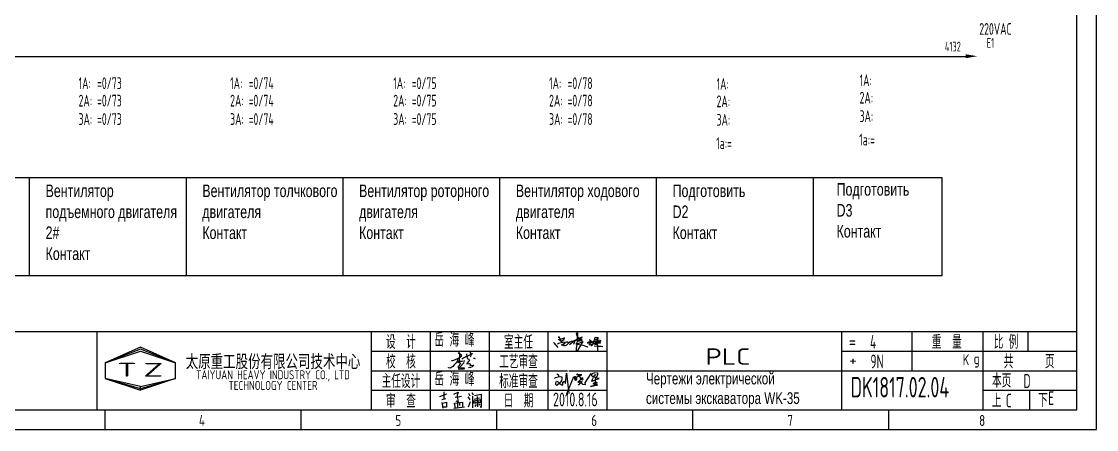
# Model space of a CAD drawing. Extents: x 590 to 9605, y -3741 to 975.
# Drawn here: x 4312.4 to 4586.7, y -2394.4 to -2290.3 of the extents above; entities that cross this region are included whole.
import ezdxf
from ezdxf.enums import TextEntityAlignment as Align

# ---------------------------------------------------------------- set-up
doc = ezdxf.new("R2010")
doc.units = 0
doc.header["$LTSCALE"] = 2
doc.header["$MEASUREMENT"] = 0
doc.linetypes.add('DASHED2', pattern=[0.375, 0.25, -0.125])
doc.linetypes.add('DIVIDE', pattern=[1.25, 0.5, -0.25, 0, -0.25, 0, -0.25])
doc.layers.get('0').update_dxf_attribs({"linetype": 'CONTINUOUS'})
for name, color, linetype in [('11', 3, 'CONTINUOUS'), ('CONTINUOUS', 7, 'CONTINUOUS'), ('DIVIDE', 1, 'DIVIDE')]:
    doc.layers.add(name, color=color, linetype=linetype)
doc.styles.add('ROMAN', font='ROMANC.shx', dxfattribs={"width": 0.7, "height": 0.7})
doc.styles.get("Standard").update_dxf_attribs({"font": 'isocp.shx', "width": 0.707, "bigfont": 'dfst.shx'})

# ---------------------------------------------------------------- blocks, each defined once
blk = doc.blocks.new('A$C5BE500A0')
for p, q in [((15.3, 41.2), (22.2, 26.1)), ((15.3, 40.1), (15.3, 41.2)), ((15.4, 37.7), (15.3, 40.1)), ((15.4, 32.4), (21, 34.6)), ((15.5, 31.8), (15.4, 32.4)), ((19.1, 30.1), (15.5, 31.8)), ((22.2, 26.1), (19.1, 30.1)), ((21, 34.6), (24.5, 35.1)), ((24.5, 35.1), (28.2, 35.6)), ((26.8, 30.7), (25.3, 29.5)), ((29.4, 34), (26.8, 30.7)), ((28.2, 35.6), (30.2, 36.8)), ((30.2, 38), (29.4, 34)), ((30.2, 36.8), (30.2, 38)), ((54.4, 27.2), (59.1, 30.4)), ((56.7, 31.7), (57.4, 29.6)), ((59.1, 30.4), (64.7, 33.7)), ((64.4, 48.9), (64.5, 51.6)), ((65.3, 44.3), (64.4, 48.9)), ((64.5, 51.6), (65.9, 52.2)), ((67.1, 48.5), (64.5, 17.9)), ((64.7, 33.7), (72, 37.3)), ((67.5, 39.5), (65.3, 44.3)), ((65.9, 52.2), (66.5, 51.5)), ((66.5, 51.5), (67.1, 48.5)), ((70.3, 36.3), (67.5, 39.5)), ((72, 30.5), (69.3, 29)), ((69.9, 34.1), (69.7, 33.3)), ((69.7, 33.3), (71.9, 33.6)), ((74.6, 36.5), (69.9, 34.1)), ((73.8, 32.8), (70.3, 36.3)), ((71.9, 33.6), (75.3, 34.2)), ((72, 37.3), (77.8, 39)), ((74.8, 31.8), (72, 30.5)), ((72.6, 29.4), (78.2, 30.4)), ((77.7, 30.8), (73.8, 32.8)), ((79.7, 39.2), (74.6, 36.5)), ((76.7, 32.6), (74.8, 31.8)), ((75.3, 34.2), (77, 34.5)), ((77.7, 33.5), (76.7, 32.6)), ((77, 34.5), (78, 34.1)), ((78, 34.1), (77.7, 33.5)), ((80.1, 30.5), (77.7, 30.8)), ((77.8, 39), (79.7, 39.2)), ((78.2, 30.4), (80.1, 30.5)), ((99, 31.4), (100.1, 32)), ((100.1, 32), (101.1, 31.6)), ((101.1, 31.6), (102.1, 30.6)), ((102.1, 30.6), (102.1, 27.7)), ((110.9, 22.6), (113.3, 30.9)), ((112.9, 30.9), (112.3, 30.9)), ((117.4, 32.7), (112.9, 30.9)), ((113.3, 30.9), (114.4, 35)), ((114.4, 35), (115.4, 38.4)), ((115.4, 38.4), (118.1, 38.8)), ((116.7, 30.8), (120.9, 31.8)), ((122.1, 34.8), (117.4, 32.7)), ((118.1, 38.8), (123.3, 38.3)), ((120.9, 31.8), (124.1, 32)), ((121.7, 31.5), (122.2, 1.9)), ((123, 28.1), (121.7, 31.5)), ((124.7, 36.8), (122.1, 34.8)), ((123.3, 38.3), (124.7, 36.8)), ((124.1, 32), (129.1, 31.3)), ((129.1, 31.3), (130.7, 30.3)), ((130.7, 30.3), (130.2, 28.3)), ((0, 24.1), (1.5, 23.9)), ((1.5, 23.9), (12.6, 10.8)), ((11.6, 21), (13.8, 22.8)), ((13.8, 22.8), (17.9, 23.5)), ((17.9, 23.5), (26, 24.9)), ((22.6, 18.1), (23.6, 19.3)), ((23.7, 17.3), (22.6, 18.1)), ((23.3, 27.9), (23.1, 27.8)), ((25.3, 29.5), (23.3, 27.9)), ((23.6, 19.3), (25.8, 19.9)), ((26.1, 16.2), (24.9, 15)), ((25.8, 19.9), (29.2, 20.8)), ((26, 24.9), (36.8, 26.1)), ((28.4, 20), (26.1, 16.2)), ((29.4, 15.2), (28.2, 15.7)), ((29.5, 22.1), (28.4, 20)), ((29.2, 20.8), (33, 21.4)), ((32.4, 15.1), (29.4, 15.2)), ((30.2, 22.7), (29.5, 22.1)), ((31.6, 22.6), (30.2, 22.7)), ((32.8, 22.1), (31.6, 22.6)), ((35, 16.2), (32.4, 15.1)), ((33, 21.4), (32.8, 22.1)), ((37.6, 17.7), (35, 16.2)), ((36.8, 26.1), (40.9, 26)), ((39.7, 20.3), (37.6, 17.7)), ((40.8, 21.6), (39.7, 20.3)), ((40.2, 22.8), (44.3, 25.4)), ((41.7, 24.4), (40.8, 21.6)), ((40.9, 26), (41.7, 24.4)), ((44.3, 25.4), (50.6, 27.7)), ((44.7, 18.7), (49.1, 22.6)), ((49.1, 22.6), (54.4, 27.2)), ((50.6, 27.7), (56.2, 29.3)), ((56.8, 20.6), (55.9, 19.6)), ((56.2, 29.3), (60.8, 29.6)), ((57.6, 25), (56.8, 20.6)), ((57.4, 29.6), (57.6, 25)), ((60.8, 29.6), (62.2, 29.2)), ((66.6, 21), (62.5, 20.6)), ((62.5, 20.6), (75.7, 18.4)), ((64.5, 17.9), (63.3, 8.5)), ((63.3, 8.5), (63.5, 0.1)), ((63.5, 0.1), (64.3, 0)), ((64.3, 0), (67.5, 2.5)), ((69.8, 21.4), (66.6, 21)), ((67.5, 2.5), (73.8, 13.7)), ((68.3, 28.6), (72.6, 29.4)), ((69.3, 29), (68.3, 28.6)), ((76.7, 24.1), (69.8, 21.4)), ((73.8, 13.7), (77.7, 20)), ((75.7, 18.4), (81.9, 16.6)), ((79.9, 25.4), (76.7, 24.1)), ((77.7, 20), (81.2, 25.6)), ((82.1, 26.9), (79.9, 25.4)), ((81.2, 25.6), (82.1, 26.9)), ((81.9, 16.6), (87.3, 14.8)), ((87.3, 14.8), (91.3, 12.9)), ((91.3, 12.9), (94.8, 12.6)), ((94.5, 25.2), (94.9, 23.9)), ((94.8, 12.6), (95.8, 12.8)), ((94.9, 23.9), (95.3, 23)), ((95.3, 23), (95.8, 22.8)), ((95.8, 22.8), (97, 23.3)), ((97, 23.3), (97.8, 25.3)), ((98.5, 23.8), (97.4, 25.9)), ((97.8, 25.3), (100.8, 27)), ((101.1, 23.3), (98.5, 23.8)), ((100.7, 21.1), (99.2, 17.4)), ((99.2, 17.4), (101.9, 20.9)), ((102.1, 27.7), (100.7, 21.1)), ((100.8, 27), (103.5, 26.5)), ((103.3, 23.7), (101.1, 23.3)), ((101.9, 20.9), (103.1, 21.8)), ((103.1, 21.8), (103.7, 20.1)), ((104.7, 23.9), (103.3, 23.7)), ((103.5, 26.5), (104.5, 25.2)), ((103.7, 20.1), (103.9, 18.5)), ((103.9, 18.5), (105, 16.1)), ((104.2, 28.7), (108.3, 26.3)), ((104.5, 25.2), (104.7, 23.9)), ((105, 16.1), (106.4, 15.7)), ((106.4, 15.7), (107.7, 17.3)), ((107.7, 17.3), (110.9, 22.6)), ((108.3, 26.3), (115.7, 20.2)), ((111.7, 21.6), (125.7, 23.5)), ((115.4, 22.1), (111.7, 21.6)), ((112.9, 26.9), (127.4, 26.5)), ((124.7, 26.6), (112.9, 26.9)), ((113.4, 15.2), (124.8, 14.7)), ((122.5, 23.3), (115.4, 22.1)), ((115.7, 20.2), (118.5, 18.9)), ((118.5, 18.9), (120.8, 19.6)), ((120.8, 19.6), (121.1, 20.7)), ((126.4, 24.6), (122.5, 23.3)), ((128.2, 25.5), (123, 28.1)), ((128.1, 26.7), (124.7, 26.6)), ((124.8, 14.7), (132, 14.1)), ((125.7, 23.5), (130.1, 23.8)), ((127.4, 26.5), (126.4, 24.6)), ((130.2, 28.3), (128.1, 26.7)), ((130.5, 24.3), (128.2, 25.5)), ((130.1, 23.8), (130.5, 24.3)), ((132, 14.1), (137.3, 13.6))]:
    blk.add_line(p, q)
blk = doc.blocks.new('lf')
for points in [[(409.4, 317.6), (411.9, 317.6), (420.7, 320.5), (429.4, 326.1), (429, 328.4), (426.7, 330.1), (424.2, 331.3), (423.4, 332.6), (424.4, 333.4), (425, 330.7), (425, 327.4), (425, 324.7), (424.8, 321.8), (424.8, 320.3), (424.8, 318.7), (425, 314.7), (425, 313), (424.8, 313)], [(432.1, 320.3), (430.6, 321.6), (450.9, 331.7), (450.9, 332.2)], [(439.5, 330.9), (440, 324.5), (442, 320.7)], [(446.2, 333.8), (448.1, 330.5), (448.1, 326.7), (446.6, 323.8)], [(453.4, 322.4), (454.9, 322.2), (455.7, 321.8), (456.1, 321.6), (456.3, 321.4)], [(421.5, 320.1), (421.3, 317.6), (420, 315.1), (418.6, 312.6), (416.7, 310.5), (414.9, 308.5), (411.9, 305.6), (410.1, 304.1), (408, 302.6), (406.1, 302), (403.6, 302.6), (403.6, 303.5), (403.9, 303.5)], [(421.3, 316.2), (424.8, 315.9), (427.1, 316), (429.8, 316), (434.8, 316.8), (436, 316.8)], [(421.9, 314.1), (423.8, 314.1), (425.4, 313.7), (426, 313), (426.9, 312), (427.1, 312), (426.5, 310.5), (426.1, 309.5), (424.2, 306.6), (423.1, 305.4), (422.1, 304.5), (423.2, 303.3), (427.3, 303.1), (429.8, 303.1), (432.3, 302.9), (435.4, 302.7), (433.1, 299.9), (424.6, 299.5), (424, 300.4), (425.6, 303.3), (434.3, 313.5)], [(441.8, 320.7), (443.7, 320.1), (444.9, 317.6), (443.1, 315.5), (439.7, 311.8), (439.8, 310.6), (445.4, 311.2), (447, 310.3), (445.6, 307.4), (453.6, 308), (450.3, 304.7), (447, 303.3), (443.7, 303.1), (442.9, 303.7)]]:
    blk.add_lwpolyline(points)

msp = doc.modelspace()

# ---------------------------------------------------------------- linework, layer by layer
for p, q in [((4234.5, -2330.13), (4547.31, -2330.13)), ((4314.5, -2355.2), (4314.5, -2330.13)), ((4354.5, -2355.2), (4354.5, -2330.13)), ((4394.5, -2355.2), (4394.5, -2330.13)), ((4434.5, -2355.2), (4434.5, -2330.13)), ((4474.5, -2355.2), (4474.5, -2330.13)), ((4514.5, -2355.2), (4514.5, -2330.13)), ((4314.5, -2355.2), (4314.5, -2333.16)), ((4354.5, -2355.2), (4354.5, -2333.16)), ((4394.5, -2355.2), (4394.5, -2333.16)), ((4434.5, -2355.2), (4434.5, -2333.16)), ((4474.5, -2355.2), (4474.5, -2333.16)), ((4514.5, -2355.2), (4514.5, -2333.16)), ((4547.31, -2355.2), (4234.5, -2355.2)), ((4461.75, -2379.43), (4521.75, -2379.43)), ((4419.17, -2386), (4420.98, -2385.35)), ((4419.69, -2386.77), (4420.72, -2386.51)), ((4419.95, -2386.51), (4419.95, -2386.51)), ((4420.18, -2384.82), (4420.18, -2386.63)), ((4422.73, -2385.39), (4423.89, -2384.88)), ((4422.73, -2385.39), (4422.73, -2385.39)), ((4423.11, -2386.17), (4424.67, -2385.91)), ((4423.89, -2384.88), (4423.63, -2385.65)), ((4423.63, -2385.65), (4423.63, -2385.91)), ((4423.63, -2385.91), (4423.89, -2387.46)), ((4426.31, -2386.11), (4426.85, -2386.83)), ((4426.49, -2385.17), (4426.85, -2385.8)), ((4427.31, -2384.96), (4427.67, -2385.59)), ((4427.55, -2385.89), (4427.55, -2388.9)), ((4427.92, -2386.68), (4429.34, -2386.38)), ((4428.01, -2385.74), (4429.71, -2385.38)), ((4428.7, -2386.05), (4428.8, -2388.65)), ((4429.71, -2385.38), (4429.74, -2385.38)), ((4429.74, -2385.38), (4429.74, -2388.83)), ((4419.69, -2387.55), (4419.95, -2388.97)), ((4419.82, -2387.68), (4420.85, -2387.42)), ((4420.85, -2388.71), (4419.82, -2388.71)), ((4420.85, -2387.42), (4420.85, -2388.71)), ((4422.74, -2389.02), (4425.5, -2388.66)), ((4422.8, -2387.68), (4423.06, -2388.97)), ((4422.93, -2387.68), (4425, -2387.42)), ((4423.89, -2387.46), (4423.37, -2387.21)), ((4423.7, -2387.68), (4423.7, -2388.71)), ((4424.22, -2387.55), (4424.22, -2388.32)), ((4425, -2387.42), (4425, -2388.84)), ((4426.49, -2388.65), (4427.01, -2387.32)), ((4427.85, -2387.05), (4427.89, -2387.74)), ((4429.55, -2386.83), (4427.89, -2387.17)), ((4427.89, -2387.74), (4429.68, -2387.44)), ((4428.44, -2388.09), (4428.1, -2388.6)), ((4428.31, -2387.35), (4428.49, -2387.5)), ((4429.13, -2387.17), (4428.95, -2387.5)), ((4429.12, -2387.92), (4429.46, -2388.26)), ((4429.74, -2388.83), (4429.46, -2388.53)), ((4429.68, -2387.44), (4429.55, -2386.83))]:
    msp.add_line(p, q)
at = {"layer": 'CONTINUOUS', "color": 3}
for p, q in [((4586.75, -2394.43), (4586.75, -2097.43)), ((4166.75, -2394.43), (4586.75, -2394.43))]:
    msp.add_line(p, q, dxfattribs=at)
at = {"layer": 'CONTINUOUS'}
for p, q in [((4581.75, -2389.43), (4581.75, -2117.43)), ((4204.25, -2299.22), (4553.3, -2299.22)), ((4569.25, -2369.43), (4569.25, -2374.43)), ((4448.66, -2381.2), (4449.02, -2381.05)), ((4448.66, -2381.2), (4449.02, -2381.05)), ((4448.66, -2381.2), (4449.02, -2381.05)), ((4448.66, -2381.2), (4449.02, -2381.05)), ((4449.02, -2381.05), (4449.38, -2380.95)), ((4449.02, -2381.05), (4449.38, -2380.95)), ((4449.02, -2381.05), (4449.38, -2380.95)), ((4449.02, -2381.05), (4449.38, -2380.95)), ((4449.07, -2380.24), (4449.43, -2380.44)), ((4449.07, -2380.24), (4449.43, -2380.44)), ((4449.07, -2380.24), (4449.43, -2380.44)), ((4449.07, -2380.24), (4449.43, -2380.44)), ((4449.38, -2380.95), (4449.89, -2380.9)), ((4449.38, -2380.95), (4449.89, -2380.9)), ((4449.38, -2380.95), (4449.89, -2380.9)), ((4449.38, -2380.95), (4449.89, -2380.9)), ((4449.43, -2380.44), (4449.48, -2380.59)), ((4449.43, -2380.44), (4449.48, -2380.59)), ((4449.43, -2380.44), (4449.48, -2380.59)), ((4449.43, -2380.44), (4449.48, -2380.59)), ((4449.48, -2380.59), (4449.48, -2380.9)), ((4449.48, -2380.59), (4449.48, -2380.9)), ((4449.48, -2380.59), (4449.48, -2380.9)), ((4449.48, -2380.59), (4449.48, -2380.9)), ((4449.89, -2380.9), (4450.3, -2381)), ((4449.89, -2380.9), (4450.3, -2381)), ((4449.89, -2380.9), (4450.3, -2381)), ((4449.89, -2380.9), (4450.3, -2381)), ((4450.3, -2381), (4450.3, -2381.2)), ((4450.3, -2381), (4450.3, -2381.2)), ((4450.3, -2381), (4450.3, -2381.2)), ((4450.3, -2381), (4450.3, -2381.2)), ((4451.21, -2382.73), (4451.47, -2380.08)), ((4451.21, -2382.73), (4451.47, -2380.08)), ((4451.21, -2382.73), (4451.47, -2380.08)), ((4451.21, -2382.73), (4451.47, -2380.08)), ((4451.47, -2380.08), (4452.08, -2385.28)), ((4451.47, -2380.08), (4452.08, -2385.28)), ((4451.47, -2380.08), (4452.08, -2385.28)), ((4451.47, -2380.08), (4452.08, -2385.28)), ((4451.62, -2385.33), (4453.41, -2380.92)), ((4451.62, -2385.33), (4453.41, -2380.92)), ((4451.62, -2385.33), (4453.41, -2380.92)), ((4451.62, -2385.33), (4453.41, -2380.92)), ((4453.46, -2381), (4453.57, -2381.47)), ((4453.46, -2381), (4453.57, -2381.47)), ((4453.46, -2381), (4453.57, -2381.47)), ((4453.46, -2381), (4453.57, -2381.47)), ((4453.57, -2381), (4453.71, -2380.89)), ((4453.57, -2381), (4453.71, -2380.89)), ((4453.57, -2381), (4453.71, -2380.89)), ((4453.57, -2381), (4453.71, -2380.89)), ((4453.68, -2381.8), (4453.57, -2381)), ((4453.68, -2381.8), (4453.57, -2381)), ((4453.68, -2381.8), (4453.57, -2381)), ((4453.68, -2381.8), (4453.57, -2381)), ((4453.71, -2380.89), (4453.86, -2380.89)), ((4453.71, -2380.89), (4453.86, -2380.89)), ((4453.71, -2380.89), (4453.86, -2380.89)), ((4453.71, -2380.89), (4453.86, -2380.89)), ((4453.86, -2380.89), (4454.01, -2381.22)), ((4453.86, -2380.89), (4454.01, -2381.22)), ((4453.86, -2380.89), (4454.01, -2381.22)), ((4453.86, -2380.89), (4454.01, -2381.22)), ((4453.9, -2381.14), (4454.15, -2380.96)), ((4453.9, -2381.14), (4454.15, -2380.96)), ((4453.9, -2381.14), (4454.15, -2380.96)), ((4453.9, -2381.14), (4454.15, -2380.96)), ((4454.12, -2380.23), (4455.26, -2381.51)), ((4454.3, -2380.45), (4454.12, -2380.23)), ((4454.12, -2380.23), (4455.26, -2381.51)), ((4454.3, -2380.45), (4454.12, -2380.23)), ((4454.12, -2380.23), (4455.26, -2381.51)), ((4454.3, -2380.45), (4454.12, -2380.23)), ((4454.12, -2380.23), (4455.26, -2381.51)), ((4454.3, -2380.45), (4454.12, -2380.23)), ((4454.15, -2380.96), (4454.56, -2380.78)), ((4454.15, -2380.96), (4454.56, -2380.78)), ((4454.15, -2380.96), (4454.56, -2380.78)), ((4454.15, -2380.96), (4454.56, -2380.78)), ((4455.4, -2380.52), (4454.3, -2380.45)), ((4455.4, -2380.52), (4454.3, -2380.45)), ((4455.4, -2380.52), (4454.3, -2380.45)), ((4455.4, -2380.52), (4454.3, -2380.45)), ((4454.56, -2380.78), (4455.07, -2380.63)), ((4454.56, -2380.78), (4455.07, -2380.63)), ((4454.56, -2380.78), (4455.07, -2380.63)), ((4454.56, -2380.78), (4455.07, -2380.63)), ((4455.07, -2380.63), (4455.4, -2380.52)), ((4455.07, -2380.63), (4455.4, -2380.52)), ((4455.07, -2380.63), (4455.4, -2380.52)), ((4455.07, -2380.63), (4455.4, -2380.52)), ((4456.28, -2382.52), (4457.78, -2380.14)), ((4456.28, -2382.52), (4457.78, -2380.14)), ((4456.28, -2382.52), (4457.78, -2380.14)), ((4456.28, -2382.52), (4457.78, -2380.14)), ((4457.77, -2380.21), (4457.9, -2380.64)), ((4457.77, -2380.21), (4457.9, -2380.64)), ((4457.77, -2380.21), (4457.9, -2380.64)), ((4457.77, -2380.21), (4457.9, -2380.64)), ((4457.87, -2380.48), (4458.23, -2380.05)), ((4457.87, -2380.48), (4458.23, -2380.05)), ((4457.87, -2380.48), (4458.23, -2380.05)), ((4457.87, -2380.48), (4458.23, -2380.05)), ((4457.9, -2380.64), (4458.13, -2380.9)), ((4457.9, -2380.64), (4458.13, -2380.9)), ((4457.9, -2380.64), (4458.13, -2380.9)), ((4457.9, -2380.64), (4458.13, -2380.9)), ((4458.13, -2380.9), (4458.26, -2380.93)), ((4458.13, -2380.9), (4458.26, -2380.93)), ((4458.13, -2380.9), (4458.26, -2380.93)), ((4458.13, -2380.9), (4458.26, -2380.93)), ((4458.23, -2380.05), (4458.52, -2379.95)), ((4458.23, -2380.05), (4458.52, -2379.95)), ((4458.23, -2380.05), (4458.52, -2379.95)), ((4458.23, -2380.05), (4458.52, -2379.95)), ((4458.46, -2380.9), (4458.52, -2380.67)), ((4458.46, -2380.9), (4458.52, -2380.67)), ((4458.46, -2380.9), (4458.52, -2380.67)), ((4458.46, -2380.9), (4458.52, -2380.67)), ((4458.65, -2381.13), (4458.46, -2380.9)), ((4458.65, -2381.13), (4458.46, -2380.9)), ((4458.65, -2381.13), (4458.46, -2380.9)), ((4458.65, -2381.13), (4458.46, -2380.9)), ((4458.52, -2379.95), (4458.91, -2379.86)), ((4458.52, -2379.95), (4458.91, -2379.86)), ((4458.52, -2379.95), (4458.91, -2379.86)), ((4458.52, -2379.95), (4458.91, -2379.86)), ((4458.52, -2380.67), (4458.72, -2380.51)), ((4458.52, -2380.67), (4458.72, -2380.51)), ((4458.52, -2380.67), (4458.72, -2380.51)), ((4458.52, -2380.67), (4458.72, -2380.51)), ((4459.08, -2381.1), (4458.65, -2381.13)), ((4459.08, -2381.1), (4458.65, -2381.13)), ((4459.08, -2381.1), (4458.65, -2381.13)), ((4459.08, -2381.1), (4458.65, -2381.13)), ((4458.72, -2380.51), (4458.98, -2380.44)), ((4458.72, -2380.51), (4458.98, -2380.44)), ((4458.72, -2380.51), (4458.98, -2380.44)), ((4458.72, -2380.51), (4458.98, -2380.44)), ((4458.98, -2380.44), (4459.08, -2380.41)), ((4458.98, -2380.44), (4459.08, -2380.41)), ((4458.98, -2380.44), (4459.08, -2380.41)), ((4458.98, -2380.44), (4459.08, -2380.41)), ((4459.34, -2380.83), (4459.08, -2381.1)), ((4459.34, -2380.83), (4459.08, -2381.1)), ((4459.34, -2380.83), (4459.08, -2381.1)), ((4459.34, -2380.83), (4459.08, -2381.1)), ((4459.17, -2379.86), (4459.4, -2379.99)), ((4459.17, -2379.86), (4459.4, -2379.99)), ((4459.17, -2379.86), (4459.4, -2379.99)), ((4459.17, -2379.86), (4459.4, -2379.99)), ((4459.44, -2380.38), (4459.34, -2380.83)), ((4459.44, -2380.38), (4459.34, -2380.83)), ((4459.44, -2380.38), (4459.34, -2380.83)), ((4459.44, -2380.38), (4459.34, -2380.83)), ((4459.4, -2379.99), (4459.44, -2380.38)), ((4459.4, -2379.99), (4459.44, -2380.38)), ((4459.4, -2379.99), (4459.44, -2380.38)), ((4459.4, -2379.99), (4459.44, -2380.38)), ((4448.41, -2381.41), (4448.66, -2381.2)), ((4448.41, -2381.41), (4448.66, -2381.2)), ((4448.41, -2381.41), (4448.66, -2381.2)), ((4448.41, -2381.41), (4448.66, -2381.2)), ((4448.76, -2382.63), (4448.87, -2382.27)), ((4448.76, -2382.63), (4448.87, -2382.27)), ((4448.76, -2382.63), (4448.87, -2382.27)), ((4448.76, -2382.63), (4448.87, -2382.27)), ((4448.76, -2382.94), (4448.76, -2382.63)), ((4448.76, -2382.94), (4448.76, -2382.63)), ((4448.76, -2382.94), (4448.76, -2382.63)), ((4448.76, -2382.94), (4448.76, -2382.63)), ((4449.02, -2383.19), (4448.76, -2382.94)), ((4449.02, -2383.19), (4448.76, -2382.94)), ((4449.02, -2383.19), (4448.76, -2382.94)), ((4449.02, -2383.19), (4448.76, -2382.94)), ((4448.87, -2382.27), (4448.92, -2382.12)), ((4448.87, -2382.27), (4448.92, -2382.12)), ((4448.87, -2382.27), (4448.92, -2382.12)), ((4448.87, -2382.27), (4448.92, -2382.12)), ((4448.92, -2382.12), (4449.12, -2382.17)), ((4448.92, -2382.12), (4449.12, -2382.17)), ((4448.92, -2382.12), (4449.12, -2382.17)), ((4448.92, -2382.12), (4449.12, -2382.17)), ((4449.68, -2382.63), (4449.02, -2383.19)), ((4449.68, -2382.63), (4449.02, -2383.19)), ((4449.68, -2382.63), (4449.02, -2383.19)), ((4449.68, -2382.63), (4449.02, -2383.19)), ((4449.12, -2382.17), (4449.48, -2382.33)), ((4449.12, -2382.17), (4449.48, -2382.33)), ((4449.12, -2382.17), (4449.48, -2382.33)), ((4449.12, -2382.17), (4449.48, -2382.33)), ((4449.48, -2382.33), (4449.84, -2382.68)), ((4449.48, -2382.33), (4449.84, -2382.68)), ((4449.48, -2382.33), (4449.84, -2382.68)), ((4449.48, -2382.33), (4449.84, -2382.68)), ((4449.99, -2382.38), (4449.68, -2382.63)), ((4449.99, -2382.38), (4449.68, -2382.63)), ((4449.99, -2382.38), (4449.68, -2382.63)), ((4449.99, -2382.38), (4449.68, -2382.63)), ((4449.84, -2382.68), (4450.14, -2382.94)), ((4449.84, -2382.68), (4450.14, -2382.94)), ((4449.84, -2382.68), (4450.14, -2382.94)), ((4449.84, -2382.68), (4450.14, -2382.94)), ((4450.19, -2381.97), (4449.99, -2382.38)), ((4450.19, -2381.97), (4449.99, -2382.38)), ((4450.19, -2381.97), (4449.99, -2382.38)), ((4450.19, -2381.97), (4449.99, -2382.38)), ((4450.14, -2382.94), (4450.3, -2383.04)), ((4450.14, -2382.94), (4450.3, -2383.04)), ((4450.14, -2382.94), (4450.3, -2383.04)), ((4450.14, -2382.94), (4450.3, -2383.04)), ((4450.3, -2381.61), (4450.19, -2381.97)), ((4450.3, -2381.61), (4450.19, -2381.97)), ((4450.3, -2381.61), (4450.19, -2381.97)), ((4450.3, -2381.61), (4450.19, -2381.97)), ((4450.3, -2381.2), (4450.3, -2381.61)), ((4450.3, -2381.2), (4450.3, -2381.61)), ((4450.3, -2381.2), (4450.3, -2381.61)), ((4450.3, -2381.2), (4450.3, -2381.61)), ((4450.3, -2383.04), (4450.6, -2383.14)), ((4450.3, -2383.04), (4450.6, -2383.14)), ((4450.3, -2383.04), (4450.6, -2383.14)), ((4450.3, -2383.04), (4450.6, -2383.14)), ((4450.6, -2382.53), (4450.76, -2382.27)), ((4450.6, -2382.53), (4450.76, -2382.27)), ((4450.6, -2382.53), (4450.76, -2382.27)), ((4450.6, -2382.53), (4450.76, -2382.27)), ((4450.6, -2383.14), (4450.6, -2382.53)), ((4450.6, -2383.14), (4450.6, -2382.53)), ((4450.6, -2383.14), (4450.6, -2382.53)), ((4450.6, -2383.14), (4450.6, -2382.53)), ((4450.76, -2382.27), (4450.96, -2382.07)), ((4450.76, -2382.27), (4450.96, -2382.07)), ((4450.76, -2382.27), (4450.96, -2382.07)), ((4450.76, -2382.27), (4450.96, -2382.07)), ((4450.96, -2382.07), (4451.01, -2382.17)), ((4450.96, -2382.07), (4451.01, -2382.17)), ((4450.96, -2382.07), (4451.01, -2382.17)), ((4450.96, -2382.07), (4451.01, -2382.17)), ((4451.01, -2382.17), (4451.16, -2382.53)), ((4451.01, -2382.17), (4451.16, -2382.53)), ((4451.01, -2382.17), (4451.16, -2382.53)), ((4451.01, -2382.17), (4451.16, -2382.53)), ((4451.16, -2382.53), (4451.16, -2382.63)), ((4451.16, -2382.53), (4451.16, -2382.63)), ((4451.16, -2382.53), (4451.16, -2382.63)), ((4451.16, -2382.53), (4451.16, -2382.63)), ((4451.16, -2382.63), (4451.21, -2382.73)), ((4451.16, -2382.63), (4451.21, -2382.73)), ((4451.16, -2382.63), (4451.21, -2382.73)), ((4451.16, -2382.63), (4451.21, -2382.73)), ((4453.57, -2381.47), (4453.68, -2381.8)), ((4453.57, -2381.47), (4453.68, -2381.8)), ((4453.57, -2381.47), (4453.68, -2381.8)), ((4453.57, -2381.47), (4453.68, -2381.8)), ((4453.79, -2381.58), (4453.82, -2381.33)), ((4453.79, -2381.58), (4453.82, -2381.33)), ((4453.79, -2381.58), (4453.82, -2381.33)), ((4453.79, -2381.58), (4453.82, -2381.33)), ((4453.82, -2381.84), (4453.79, -2381.58)), ((4453.82, -2381.84), (4453.79, -2381.58)), ((4453.82, -2381.84), (4453.79, -2381.58)), ((4453.82, -2381.84), (4453.79, -2381.58)), ((4453.82, -2381.33), (4453.9, -2381.14)), ((4453.82, -2381.33), (4453.9, -2381.14)), ((4453.82, -2381.33), (4453.9, -2381.14)), ((4453.82, -2381.33), (4453.9, -2381.14)), ((4453.93, -2381.91), (4453.82, -2381.84)), ((4453.93, -2381.91), (4453.82, -2381.84)), ((4453.93, -2381.91), (4453.82, -2381.84)), ((4453.93, -2381.91), (4453.82, -2381.84)), ((4454.01, -2381.58), (4453.93, -2381.91)), ((4454.01, -2381.58), (4453.93, -2381.91)), ((4454.01, -2381.58), (4453.93, -2381.91)), ((4454.01, -2381.58), (4453.93, -2381.91)), ((4454.01, -2381.22), (4454.01, -2381.58)), ((4454.01, -2381.22), (4454.01, -2381.58)), ((4454.01, -2381.22), (4454.01, -2381.58)), ((4454.01, -2381.22), (4454.01, -2381.58)), ((4454.63, -2382.17), (4454.41, -2382.39)), ((4454.63, -2382.17), (4454.41, -2382.39)), ((4454.63, -2382.17), (4454.41, -2382.39)), ((4454.63, -2382.17), (4454.41, -2382.39)), ((4454.41, -2382.39), (4454.52, -2382.35)), ((4454.41, -2382.39), (4454.52, -2382.35)), ((4454.41, -2382.39), (4454.52, -2382.35)), ((4454.41, -2382.39), (4454.52, -2382.35)), ((4454.52, -2382.35), (4455.22, -2382.13)), ((4454.52, -2382.35), (4455.22, -2382.13)), ((4454.52, -2382.35), (4455.22, -2382.13)), ((4454.52, -2382.35), (4455.22, -2382.13)), ((4454.6, -2383.16), (4455.18, -2382.46)), ((4454.6, -2383.16), (4455.18, -2382.46)), ((4454.6, -2383.16), (4455.18, -2382.46)), ((4454.6, -2383.16), (4455.18, -2382.46)), ((4455.04, -2382.61), (4454.6, -2383.16)), ((4455.04, -2382.61), (4454.6, -2383.16)), ((4455.04, -2382.61), (4454.6, -2383.16)), ((4455.04, -2382.61), (4454.6, -2383.16)), ((4454.93, -2381.88), (4454.63, -2382.17)), ((4454.93, -2381.88), (4454.63, -2382.17)), ((4454.93, -2381.88), (4454.63, -2382.17)), ((4454.93, -2381.88), (4454.63, -2382.17)), ((4455.37, -2381.33), (4454.93, -2381.88)), ((4455.37, -2381.33), (4454.93, -2381.88)), ((4455.37, -2381.33), (4454.93, -2381.88)), ((4455.37, -2381.33), (4454.93, -2381.88)), ((4455.4, -2382.17), (4455.04, -2382.61)), ((4455.4, -2382.17), (4455.04, -2382.61)), ((4455.4, -2382.17), (4455.04, -2382.61)), ((4455.4, -2382.17), (4455.04, -2382.61)), ((4455.18, -2382.46), (4455.26, -2382.46)), ((4455.18, -2382.46), (4455.26, -2382.46)), ((4455.18, -2382.46), (4455.26, -2382.46)), ((4455.18, -2382.46), (4455.26, -2382.46)), ((4455.22, -2382.13), (4455.37, -2382.17)), ((4455.22, -2382.13), (4455.37, -2382.17)), ((4455.22, -2382.13), (4455.37, -2382.17)), ((4455.22, -2382.13), (4455.37, -2382.17)), ((4455.26, -2381.51), (4455.59, -2381.77)), ((4455.26, -2381.51), (4455.59, -2381.77)), ((4455.26, -2381.51), (4455.59, -2381.77)), ((4455.26, -2381.51), (4455.59, -2381.77)), ((4455.26, -2382.46), (4455.37, -2382.72)), ((4455.26, -2382.46), (4455.37, -2382.72)), ((4455.26, -2382.46), (4455.37, -2382.72)), ((4455.26, -2382.46), (4455.37, -2382.72)), ((4455.62, -2381.25), (4455.37, -2381.33)), ((4455.62, -2381.25), (4455.37, -2381.33)), ((4455.62, -2381.25), (4455.37, -2381.33)), ((4455.62, -2381.25), (4455.37, -2381.33)), ((4455.37, -2382.17), (4455.4, -2382.17)), ((4455.37, -2382.17), (4455.4, -2382.17)), ((4455.37, -2382.17), (4455.4, -2382.17)), ((4455.37, -2382.17), (4455.4, -2382.17)), ((4455.37, -2382.72), (4455.55, -2382.87)), ((4455.37, -2382.72), (4455.55, -2382.87)), ((4455.37, -2382.72), (4455.55, -2382.87)), ((4455.37, -2382.72), (4455.55, -2382.87)), ((4455.55, -2382.87), (4456.32, -2382.94)), ((4455.55, -2382.87), (4456.32, -2382.94)), ((4455.55, -2382.87), (4456.32, -2382.94)), ((4455.55, -2382.87), (4456.32, -2382.94)), ((4455.59, -2381.77), (4455.73, -2381.51)), ((4455.59, -2381.77), (4455.73, -2381.51)), ((4455.59, -2381.77), (4455.73, -2381.51)), ((4455.59, -2381.77), (4455.73, -2381.51)), ((4455.73, -2381.51), (4455.62, -2381.25)), ((4455.73, -2381.51), (4455.62, -2381.25)), ((4455.73, -2381.51), (4455.62, -2381.25)), ((4455.73, -2381.51), (4455.62, -2381.25)), ((4456.34, -2382.93), (4456.28, -2382.52)), ((4456.34, -2382.93), (4456.28, -2382.52)), ((4456.34, -2382.93), (4456.28, -2382.52)), ((4456.34, -2382.93), (4456.28, -2382.52)), ((4457.61, -2383.44), (4459.47, -2383.05)), ((4457.61, -2383.44), (4459.47, -2383.05)), ((4457.61, -2383.44), (4459.47, -2383.05)), ((4457.61, -2383.44), (4459.47, -2383.05)), ((4458.95, -2383.15), (4457.61, -2383.44)), ((4458.95, -2383.15), (4457.61, -2383.44)), ((4458.95, -2383.15), (4457.61, -2383.44)), ((4458.95, -2383.15), (4457.61, -2383.44)), ((4458.06, -2381.75), (4457.87, -2382.04)), ((4458.06, -2381.75), (4457.87, -2382.04)), ((4458.06, -2381.75), (4457.87, -2382.04)), ((4458.06, -2381.75), (4457.87, -2382.04)), ((4457.87, -2382.04), (4457.97, -2382.11)), ((4457.87, -2382.04), (4457.97, -2382.11)), ((4457.87, -2382.04), (4457.97, -2382.11)), ((4457.87, -2382.04), (4457.97, -2382.11)), ((4457.97, -2382.11), (4458.33, -2382.04)), ((4457.97, -2382.11), (4458.33, -2382.04)), ((4457.97, -2382.11), (4458.33, -2382.04)), ((4457.97, -2382.11), (4458.33, -2382.04)), ((4458.23, -2381.42), (4458.06, -2381.75)), ((4458.23, -2381.42), (4458.06, -2381.75)), ((4458.23, -2381.42), (4458.06, -2381.75)), ((4458.23, -2381.42), (4458.06, -2381.75)), ((4458.33, -2381.29), (4458.23, -2381.42)), ((4458.33, -2381.29), (4458.23, -2381.42)), ((4458.33, -2381.29), (4458.23, -2381.42)), ((4458.33, -2381.29), (4458.23, -2381.42)), ((4458.29, -2382.79), (4458.52, -2382.5)), ((4458.29, -2382.79), (4458.52, -2382.5)), ((4458.29, -2382.79), (4458.52, -2382.5)), ((4458.29, -2382.79), (4458.52, -2382.5)), ((4458.82, -2383.02), (4458.29, -2382.79)), ((4458.82, -2383.02), (4458.29, -2382.79)), ((4458.82, -2383.02), (4458.29, -2382.79)), ((4458.82, -2383.02), (4458.29, -2382.79)), ((4458.33, -2382.04), (4458.85, -2381.78)), ((4458.33, -2382.04), (4458.85, -2381.78)), ((4458.33, -2382.04), (4458.85, -2381.78)), ((4458.33, -2382.04), (4458.85, -2381.78)), ((4458.52, -2382.5), (4459.01, -2382.3)), ((4458.52, -2382.5), (4459.01, -2382.3)), ((4458.52, -2382.5), (4459.01, -2382.3)), ((4458.52, -2382.5), (4459.01, -2382.3)), ((4458.85, -2382.56), (4458.82, -2383.02)), ((4458.85, -2382.56), (4458.82, -2383.02)), ((4458.85, -2382.56), (4458.82, -2383.02)), ((4458.85, -2382.56), (4458.82, -2383.02)), ((4458.85, -2381.23), (4458.88, -2381.58)), ((4459.83, -2381.42), (4458.85, -2381.23)), ((4458.85, -2381.23), (4458.88, -2381.58)), ((4459.83, -2381.42), (4458.85, -2381.23)), ((4458.85, -2381.23), (4458.88, -2381.58)), ((4459.83, -2381.42), (4458.85, -2381.23)), ((4458.85, -2381.23), (4458.88, -2381.58)), ((4459.83, -2381.42), (4458.85, -2381.23)), ((4458.85, -2381.78), (4459.3, -2381.58)), ((4458.88, -2381.58), (4458.85, -2382.07)), ((4458.85, -2381.78), (4459.3, -2381.58)), ((4458.88, -2381.58), (4458.85, -2382.07)), ((4458.85, -2381.78), (4459.3, -2381.58)), ((4458.88, -2381.58), (4458.85, -2382.07)), ((4458.85, -2381.78), (4459.3, -2381.58)), ((4458.88, -2381.58), (4458.85, -2382.07)), ((4458.85, -2382.07), (4458.85, -2382.56)), ((4458.85, -2382.07), (4458.85, -2382.56)), ((4458.85, -2382.07), (4458.85, -2382.56)), ((4458.85, -2382.07), (4458.85, -2382.56)), ((4459.17, -2382.92), (4458.95, -2383.15)), ((4459.17, -2382.92), (4458.95, -2383.15)), ((4459.17, -2382.92), (4458.95, -2383.15)), ((4459.17, -2382.92), (4458.95, -2383.15)), ((4459.01, -2382.3), (4459.21, -2382.43)), ((4459.01, -2382.3), (4459.21, -2382.43)), ((4459.01, -2382.3), (4459.21, -2382.43)), ((4459.01, -2382.3), (4459.21, -2382.43)), ((4459.21, -2382.43), (4459.17, -2382.92)), ((4459.21, -2382.43), (4459.17, -2382.92)), ((4459.21, -2382.43), (4459.17, -2382.92)), ((4459.21, -2382.43), (4459.17, -2382.92)), ((4459.3, -2381.58), (4459.83, -2381.42)), ((4459.3, -2381.58), (4459.83, -2381.42)), ((4459.3, -2381.58), (4459.83, -2381.42)), ((4459.3, -2381.58), (4459.83, -2381.42)), ((4569.75, -2389.43), (4569.75, -2384.43)), ((4186.75, -2389.43), (4581.75, -2389.43)), ((4383.75, -2394.43), (4383.75, -2389.43)), ((4401.75, -2389.43), (4461.75, -2389.43))]:
    msp.add_line(p, q, dxfattribs=at)
at = {"layer": 'CONTINUOUS', "ltscale": 2}
msp.add_line((4547.31, -2330.13), (4547.31, -2355.2), dxfattribs=at)
at = {"layer": 'CONTINUOUS', "linetype": 'Continuous'}
for p, q in [((4186.75, -2369.43), (4581.75, -2369.43)), ((4331.75, -2389.43), (4331.75, -2369.43)), ((4401.75, -2389.43), (4401.75, -2369.43)), ((4416.75, -2369.43), (4416.75, -2389.43)), ((4431.75, -2369.43), (4431.75, -2389.43)), ((4446.75, -2369.43), (4446.75, -2389.43)), ((4461.75, -2369.43), (4461.75, -2389.43)), ((4521.75, -2389.43), (4521.75, -2369.43)), ((4539.64, -2369.43), (4539.64, -2379.43)), ((4557.75, -2369.43), (4557.75, -2389.43)), ((4342.75, -2373.43), (4333.75, -2377.43)), ((4342.75, -2373.93), (4333.75, -2377.43)), ((4333.75, -2377.43), (4342.75, -2374.43)), ((4351.75, -2377.43), (4342.75, -2373.43)), ((4351.75, -2377.43), (4342.75, -2373.93)), ((4342.75, -2374.43), (4351.75, -2377.43)), ((4401.75, -2374.43), (4451.75, -2374.43)), ((4451.75, -2374.43), (4461.75, -2374.43)), ((4451.75, -2374.43), (4461.75, -2374.43)), ((4521.75, -2374.43), (4581.75, -2374.43)), ((4333.75, -2377.43), (4333.75, -2381.43)), ((4351.75, -2381.43), (4351.75, -2377.43)), ((4401.75, -2379.43), (4451.75, -2379.43)), ((4452.07, -2379.43), (4461.75, -2379.43)), ((4521.75, -2379.43), (4581.75, -2379.43)), ((4333.75, -2381.43), (4342.75, -2384.43)), ((4342.75, -2383.43), (4333.75, -2381.43)), ((4333.75, -2381.43), (4342.75, -2383.93)), ((4342.75, -2383.93), (4351.75, -2381.43)), ((4351.75, -2381.43), (4342.75, -2384.43)), ((4342.75, -2383.43), (4351.75, -2381.43)), ((4342.75, -2384.43), (4342.75, -2383.43)), ((4342.75, -2384.43), (4342.75, -2383.43)), ((4401.75, -2384.43), (4451.75, -2384.43)), ((4451.75, -2384.43), (4461.75, -2384.43)), ((4557.75, -2384.43), (4581.75, -2384.43)), ((4333.75, -2394.43), (4333.75, -2389.43)), ((4433.75, -2394.43), (4433.75, -2389.43)), ((4483.75, -2394.43), (4483.75, -2389.43)), ((4533.75, -2394.43), (4533.75, -2389.43))]:
    msp.add_line(p, q, dxfattribs=at)
at = {"layer": 'DIVIDE', "color": 6}
msp.add_solid([(4553.33, -2298.68), (4553.33, -2299.68), (4556.33, -2299.18)], dxfattribs=at)

# ---------------------------------------------------------------- block references
for name, p, xscale, yscale, zscale in [('A$C5BE500A0', (4448.15, -2374.48), 0.09216000000242275, 0.09215999999923952, 0.09216000000000003), ('lf', (4369.76, -2417.46), 0.1280000000006112, 0.1280000000001564, 0.128)]:
    msp.add_blockref(name, p, dxfattribs=dict(xscale=xscale, yscale=yscale, zscale=zscale))

# ---------------------------------------------------------------- texts
at = {"width": 1.327551}
msp.add_text('PLC', height=4.2, dxfattribs=at).set_placement((4486.98, -2377.92), (4498.41, -2377.92), align=Align.FIT)
at = {"char_height": 3.5, "attachment_point": 1}
for s, insert, width in [('岳 海 峰', (4417.77, -2369.8), 12.9495), ('岳 海 峰', (4417.77, -2379.8), 12.9495), ('2010.8.16', (4448.07, -2385.03), 12.1142)]:
    msp.add_mtext(s, dxfattribs=dict(at, insert=insert, width=width))
at = {"layer": '11', "width": 0.707}
msp.add_text('DK1817.02.04', height=5.25, dxfattribs=at).set_placement((4524.02, -2386.26))
at = {"layer": 'CONTINUOUS', "color": 1, "width": 0.67}
for s, height, p in [('220VAC', 3, (4556.84, -2293.72)), ('4132', 2.5, (4548.04, -2297.97))]:
    msp.add_text(s, height=height, dxfattribs=at).set_placement(p)
at = {"layer": 'CONTINUOUS', "color": 7, "width": 0.67}
msp.add_text('E1', height=2.5, dxfattribs=at).set_placement((4558.74, -2297.04))
at = {"layer": 'CONTINUOUS', "color": 6, "width": 0.67}
for s, p in [('1A:', (4526.29, -2306.82)), ('1A:', (4326.99, -2307.57)), ('=0/73', (4331.7, -2307.57)), ('1A:', (4365.67, -2307.57)), ('=0/74', (4370.39, -2307.57)), ('1A:', (4407.29, -2307.57)), ('=0/75', (4412, -2307.57)), ('1A:', (4447.06, -2307.57)), ('=0/78', (4451.78, -2307.57)), ('1A:', (4489.8, -2307.75)), ('2A:', (4326.99, -2312.01)), ('=0/73', (4331.7, -2312.01)), ('2A:', (4365.67, -2312.01)), ('=0/74', (4370.39, -2312.01)), ('2A:', (4407.29, -2312.01)), ('=0/75', (4412, -2312.01)), ('2A:', (4447.06, -2312.01)), ('=0/78', (4451.78, -2312.01)), ('2A:', (4489.8, -2312.19)), ('2A:', (4526.29, -2311.26)), ('3A:', (4326.99, -2316.72)), ('=0/73', (4331.7, -2316.72)), ('3A:', (4365.67, -2316.72)), ('=0/74', (4370.39, -2316.72)), ('3A:', (4407.29, -2316.72)), ('=0/75', (4412, -2316.72)), ('3A:', (4447.06, -2316.72)), ('=0/78', (4451.78, -2316.72)), ('3A:', (4489.8, -2316.9)), ('3A:', (4526.29, -2315.97)), ('1a:=', (4489.7, -2322.88)), ('1a:=', (4526.19, -2321.96))]:
    msp.add_text(s, height=3, dxfattribs=at).set_placement(p)
at = {"layer": 'CONTINUOUS', "width": 0.67}
for s, p in [('设  计', (4409.25, -2371.93)), ('室主任', (4439.25, -2371.93)), ('重  量', (4548.55, -2371.93)), ('比 例', (4563.65, -2371.93)), ('校  核', (4409.25, -2376.93)), ('工艺审查', (4439.25, -2376.93)), ('共      页', (4569.55, -2376.92)), ('主任设计', (4409.25, -2381.93)), ('标准审查', (4439.25, -2381.93)), ('本页', (4562.55, -2381.82)), ('审  查', (4409.25, -2386.93)), ('日  期', (4439.25, -2386.93)), ('上', (4561.25, -2386.91)), ('下', (4573.07, -2386.91))]:
    msp.add_text(s, height=3.5, dxfattribs=at).set_placement(p, align=Align.MIDDLE)
at = {"layer": 'CONTINUOUS', "linetype": 'Continuous', "style": 'ROMAN'}
for s, p in [('=', (4523.48, -2373.38)), ('+', (4523.59, -2378.12))]:
    msp.add_text(s, height=2.8, dxfattribs=at).set_placement(p)
at = {"layer": 'CONTINUOUS', "width": 0.67}
for s, p in [('4', (4528.95, -2373.8)), ('9N', (4529.06, -2378.82)), ('D', (4568.11, -2383.81)), ('C', (4563.61, -2388.81)), ('E', (4574.42, -2388.18))]:
    msp.add_text(s, height=3.5, dxfattribs=at).set_placement(p)
at = {"layer": 'CONTINUOUS', "linetype": 'Continuous', "style": 'ROMAN'}
for s, height, width, p in [('K', 2.8, 0.7, (4552.59, -2378.04)), ('T', 3.5, 1.8, (4336.75, -2380.93)), ('Z', 3.5, 1.8, (4343.45, -2380.93)), ('g', 2.8, 0.7, (4555.41, -2377.77)), ('4', 2.8, 0.7, (4357.7, -2393.49)), ('5', 2.8, 0.7, (4407.84, -2393.53)), ('6', 2.8, 0.7, (4457.82, -2393.53)), ('7', 2.8, 0.7, (4507.85, -2393.53)), ('8', 2.8, 0.7, (4556.8, -2393.53))]:
    msp.add_text(s, height=height, dxfattribs=dict(at, width=width)).set_placement(p)
at = {"layer": 'CONTINUOUS', "linetype": 'DASHED2', "ltscale": 2, "attachment_point": 1}
for s, insert, char_height, width in [('{\\fArial|b0|i0|c204|p34;\\H0.9167x;\\C6;Подготовить\\fArial|b0|i0|c0|p34;\\PD3\\P\\fArial|b0|i0|c204|p34;Контакт\\fArial Cyr|b0|i0|c204|p34; }', (4520.42, -2331.55), 3.5, 34.9923), ('{\\fArial|b0|i0|c204|p34;\\H0.9167x;\\C6;Вентилятор подъемного двигателя 2#\\fArial|b0|i0|c0|p34;\\P\\fArial|b0|i0|c204|p34;Контакт\\fArial Cyr|b0|i0|c204|p34; }', (4318.57, -2331.92), 3.5, 34.9923), ('{\\fArial|b0|i0|c204|p34;\\H0.9167x;\\C6;Вентилятор толчкового двигателя\\fArial|b0|i0|c0|p34;\\P\\fArial|b0|i0|c204|p34;Контакт\\fArial Cyr|b0|i0|c204|p34; }', (4358.57, -2331.92), 3.5, 34.9923), ('{\\fArial|b0|i0|c204|p34;\\H0.9167x;\\C6;Вентилятор роторного двигателя\\fArial|b0|i0|c0|p34;\\P\\fArial|b0|i0|c204|p34;Контакт\\fArial Cyr|b0|i0|c204|p34; }', (4398.57, -2331.92), 3.5, 34.9923), ('{\\fArial|b0|i0|c204|p34;\\H0.9167x;\\C6;Вентилятор ходового двигателя\\fArial|b0|i0|c0|p34;\\P\\fArial|b0|i0|c204|p34;Контакт\\fArial Cyr|b0|i0|c204|p34; }', (4438.57, -2331.92), 3.5, 34.9923), ('{\\fArial|b0|i0|c204|p34;\\H0.9167x;\\C6;Подготовить\\fArial|b0|i0|c0|p34;\\PD2\\P\\fArial|b0|i0|c204|p34;Контакт\\fArial Cyr|b0|i0|c204|p34; }', (4478.57, -2331.92), 3.5, 34.9923), ('{\\fArial|b0|i0|c204|p34;Чертежи электрической системы экскаватора WK-35}', (4471.78, -2379.93), 3, 42.8436)]:
    msp.add_mtext(s, dxfattribs=dict(at, insert=insert, char_height=char_height, width=width))
at = {"layer": 'CONTINUOUS', "insert": (4376.61, -2379.87), "char_height": 3.3, "width": 50, "attachment_point": 5, "line_spacing_factor": 0.7125}
msp.add_mtext('{\\f宋体|b0|i0|c134|p2;太原重工股份有限公司技术中心\\P\\Fromans.shx;\\H0.6969x;TAIYUAN HEAVY INDUSTRY CO., LTD\\PTECHNOLOGY CENTER}', dxfattribs=at)

doc.saveas('drawing.dxf')
